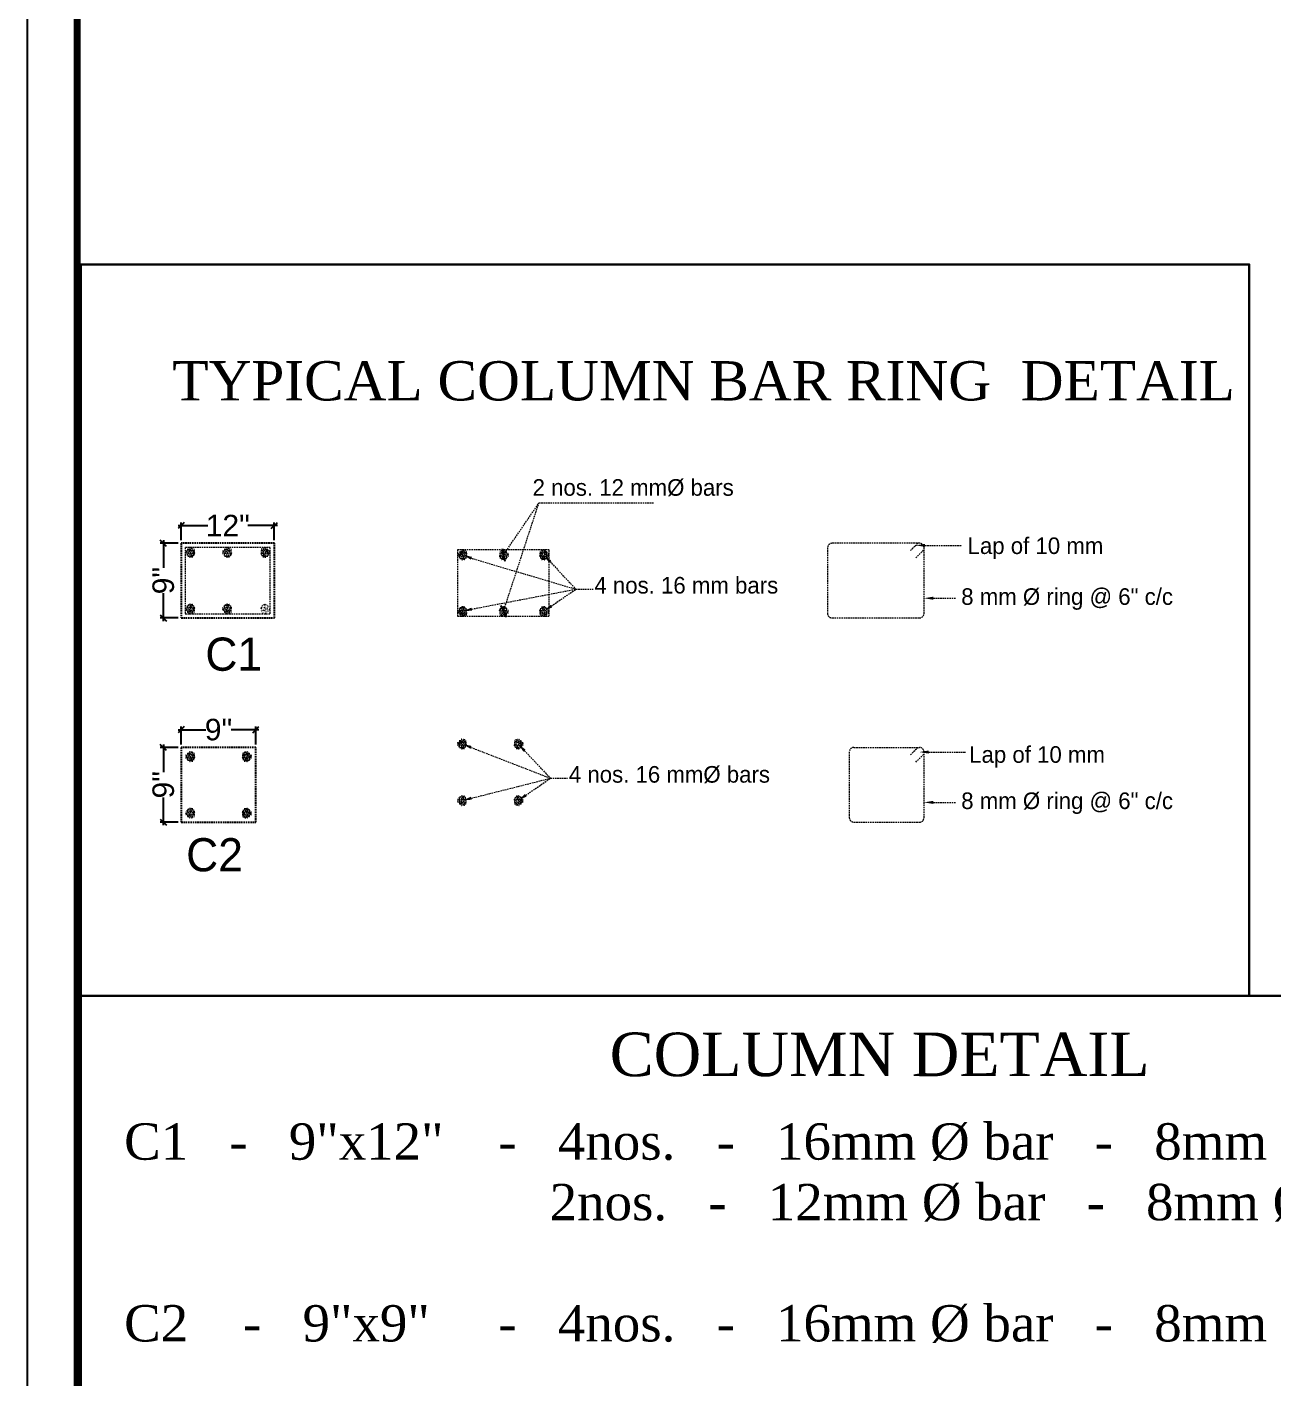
# Model space of a CAD drawing. Header units: millimetres. Extents: x -6808 to 215771, y -89660 to -16303.
# Drawn here: x 97004.7 to 97409.9, y -51903.6 to -51464.2 of the extents above; entities that cross this region are included whole.
import ezdxf

# ---------------------------------------------------------------- set-up
doc = ezdxf.new("R2010")
doc.units = ezdxf.units.MM
doc.header["$PDMODE"] = 35
doc.linetypes.add('ACAD_ISO10W100', pattern=[18, 12, -3, 0, -3])
doc.linetypes.add('DASHED', pattern=[0.75, 0.5, -0.25])
doc.layers.get('0').update_dxf_attribs({"color": 8})
for name, color, linetype, lineweight in [('Beams', 6, 'Continuous', 30), ('col dimension', 7, 'Continuous', 25), ('COL. FOUN', 6, 'Continuous', 30), ('COLUMN FOOTING PLAN', 6, 'Continuous', 0), ('wokg dim', 152, 'DASHED', 18)]:
    doc.layers.add(name, color=color, linetype=linetype, lineweight=lineweight)
doc.layers.add('FORMAT', color=7, linetype='Continuous')
doc.styles.add('cdim', font='arial.ttf')
doc.styles.add('SAJ', font='eurr____.ttf')
doc.styles.get("Standard").update_dxf_attribs({"font": 'times.ttf'})
doc.dimstyles.new('SAJ', dxfattribs={"dimtxt": 5, "dimasz": 2, "dimexe": 1, "dimexo": 1, "dimgap": 0.09375, "dimtad": 0, "dimdec": 1, "dimzin": 0, "dimdsep": 46, "dimlunit": 4, "dimtxsty": 'SAJ', "dimblk": 'OBLIQUE', "dimcen": 0.125, "dimdle": 0.375, "dimadec": 0, "dimazin": 0, "dimtfac": 1, "dimtdec": 1, "dimtofl": 0, "dimtmove": 0, "dimatfit": 3, "dimldrblk": 'OBLIQUE', "dimfxl": 1, "dimtolj": 1, "dimtzin": 0, "dimlwd": 5, "dimlwe": 5, "dimarcsym": 1})
doc.dimstyles.new('WORKING', dxfattribs={"dimscale": 0, "dimtxt": 7, "dimasz": 3, "dimexe": 1, "dimexo": 1, "dimgap": 0.09375, "dimtad": 0, "dimzin": 0, "dimdsep": 46, "dimlunit": 4, "dimtxsty": 'cdim', "dimblk": 'OBLIQUE', "dimcen": 0.09375, "dimdle": 1, "dimclrd": 7, "dimclre": 7, "dimclrt": 256, "dimadec": 0, "dimazin": 0, "dimtfac": 0.5, "dimtofl": 0, "dimtmove": 1, "dimatfit": 3, "dimldrblk": 'ARCHTICK', "dimfxl": 1, "dimtolj": 1, "dimtzin": 0, "dimarcsym": 0})

# ---------------------------------------------------------------- blocks, each defined once
blk = doc.blocks.new('_Oblique')
at = {"color": 0, "linetype": 'ByBlock', "lineweight": -2}
blk.add_line((-0.5, -0.5), (0.5, 0.5), dxfattribs=at)
blk = doc.blocks.new('*D1635')
at = {"layer": 'col dimension', "color": 7, "lineweight": -2, "transparency": 16777216}
for p, q in [((97053.85, -51692.77), (97062.89, -51692.77)), ((97080.15, -51692.77), (97071.12, -51692.77))]:
    blk.add_line(p, q, dxfattribs=at)
at = {"layer": 'col dimension', "color": 7, "linetype": 'ACAD_ISO10W100', "lineweight": -2, "transparency": 16777216}
for p, q in [((97054.85, -51697.53), (97054.85, -51691.77)), ((97079.15, -51697.53), (97079.15, -51691.77))]:
    blk.add_line(p, q, dxfattribs=at)
at = {"layer": 'Defpoints', "color": 0, "transparency": 16777216}
for p in [(97054.85, -51692.77), (97054.85, -51698.53), (97079.15, -51698.53)]:
    blk.add_point(p, dxfattribs=at)
at = {"layer": 'col dimension', "color": 7, "lineweight": -2, "transparency": 16777216, "xscale": 2, "yscale": 2, "zscale": 2, "rotation": 180}
blk.add_blockref('_Oblique', (97054.85, -51692.77), dxfattribs=at)
at = {"layer": 'col dimension', "color": 7, "lineweight": -2, "transparency": 16777216, "xscale": 2, "yscale": 2, "zscale": 2}
blk.add_blockref('_Oblique', (97079.15, -51692.77), dxfattribs=at)
at = {"layer": 'col dimension', "transparency": 16777216, "insert": (97067, -51692.77), "char_height": 7, "attachment_point": 5, "style": 'cdim'}
blk.add_mtext('\\A1;9"', dxfattribs=at)
blk = doc.blocks.new('_ARCHTICK')
at = {"color": 0, "linetype": 'ByBlock', "const_width": 0.15}
blk.add_lwpolyline([(-0.5, -0.5), (0.5, 0.5)], dxfattribs=at)
blk = doc.blocks.new('*D1636')
at = {"layer": 'col dimension', "color": 7, "lineweight": -2, "transparency": 16777216}
for p, q in [((97049.06, -51697.53), (97049.06, -51706.57)), ((97049.06, -51723.83), (97049.06, -51714.8))]:
    blk.add_line(p, q, dxfattribs=at)
at = {"layer": 'col dimension', "color": 7, "linetype": 'ACAD_ISO10W100', "lineweight": -2, "transparency": 16777216}
for p, q in [((97053.85, -51698.53), (97048.06, -51698.53)), ((97053.85, -51722.83), (97048.06, -51722.83))]:
    blk.add_line(p, q, dxfattribs=at)
at = {"layer": 'Defpoints', "color": 0, "transparency": 16777216}
for p in [(97054.85, -51698.53), (97049.06, -51722.83), (97054.85, -51722.83)]:
    blk.add_point(p, dxfattribs=at)
at = {"layer": 'col dimension', "color": 7, "lineweight": -2, "transparency": 16777216, "xscale": 2, "yscale": 2, "zscale": 2}
for p, rotation in [((97049.06, -51698.53), 90), ((97049.06, -51722.83), 270)]:
    blk.add_blockref('_Oblique', p, dxfattribs=dict(at, rotation=rotation))
at = {"layer": 'col dimension', "transparency": 16777216, "insert": (97049.06, -51710.68), "char_height": 7, "attachment_point": 5, "rotation": 90, "style": 'cdim'}
blk.add_mtext('\\A1;9"', dxfattribs=at)
blk = doc.blocks.new('*D1637')
at = {"layer": 'col dimension', "color": 7, "lineweight": -2, "transparency": 16777216}
for p, q in [((97053.85, -51626.36), (97063.5, -51626.36)), ((97086.15, -51626.36), (97076.51, -51626.36))]:
    blk.add_line(p, q, dxfattribs=at)
at = {"layer": 'col dimension', "color": 7, "linetype": 'ACAD_ISO10W100', "lineweight": -2, "transparency": 16777216}
for p, q in [((97054.85, -51631.12), (97054.85, -51625.36)), ((97085.15, -51631.12), (97085.15, -51625.36))]:
    blk.add_line(p, q, dxfattribs=at)
at = {"layer": 'Defpoints', "color": 0, "transparency": 16777216}
for p in [(97054.85, -51626.36), (97054.85, -51632.12), (97085.15, -51632.12)]:
    blk.add_point(p, dxfattribs=at)
at = {"layer": 'col dimension', "color": 7, "lineweight": -2, "transparency": 16777216, "xscale": 2, "yscale": 2, "zscale": 2, "rotation": 180}
blk.add_blockref('_Oblique', (97054.85, -51626.36), dxfattribs=at)
at = {"layer": 'col dimension', "color": 7, "lineweight": -2, "transparency": 16777216, "xscale": 2, "yscale": 2, "zscale": 2}
blk.add_blockref('_Oblique', (97085.15, -51626.36), dxfattribs=at)
at = {"layer": 'col dimension', "transparency": 16777216, "insert": (97070, -51626.36), "char_height": 7, "attachment_point": 5, "style": 'cdim'}
blk.add_mtext('\\A1;12"', dxfattribs=at)
blk = doc.blocks.new('*D1638')
at = {"layer": 'col dimension', "color": 7, "lineweight": -2, "transparency": 16777216}
for p, q in [((97049.06, -51631.12), (97049.06, -51640.15)), ((97049.06, -51657.42), (97049.06, -51648.38))]:
    blk.add_line(p, q, dxfattribs=at)
at = {"layer": 'col dimension', "color": 7, "linetype": 'ACAD_ISO10W100', "lineweight": -2, "transparency": 16777216}
for p, q in [((97053.85, -51632.12), (97048.06, -51632.12)), ((97053.85, -51656.42), (97048.06, -51656.42))]:
    blk.add_line(p, q, dxfattribs=at)
at = {"layer": 'Defpoints', "color": 0, "transparency": 16777216}
for p in [(97054.85, -51632.12), (97049.06, -51656.42), (97054.85, -51656.42)]:
    blk.add_point(p, dxfattribs=at)
at = {"layer": 'col dimension', "color": 7, "lineweight": -2, "transparency": 16777216, "xscale": 2, "yscale": 2, "zscale": 2}
for p, rotation in [((97049.06, -51632.12), 90), ((97049.06, -51656.42), 270)]:
    blk.add_blockref('_Oblique', p, dxfattribs=dict(at, rotation=rotation))
at = {"layer": 'col dimension', "transparency": 16777216, "insert": (97049.06, -51644.27), "char_height": 7, "attachment_point": 5, "rotation": 90, "style": 'cdim'}
blk.add_mtext('\\A1;9"', dxfattribs=at)

msp = doc.modelspace()

# ---------------------------------------------------------------- hatches: boundary and pattern name
at = {"layer": 'COLUMN FOOTING PLAN'}
h = msp.add_hatch(dxfattribs=at)
h.set_pattern_fill('AR-CONC', color=0, scale=0.1296, style=0)
h.set_pattern_definition([(230, (134274.2031, -44226.14946), (-0.929569197, 0.081326767), [0.0972, -1.0692]), (175, (134274.2031, -44226.1495), (0.179821728, -0.974841005), [0.07776, -0.85536]), (280.4514, (134274.1257, -44226.1427), (-0.749748159, -0.893513647), [0.082607286, -0.908680177]), (226.1842, (134274.2031, -44226.4087), (-1.3831444, 0.214512643), [0.1458, -1.6038]), (276.6356, (134274.0879, -44226.3908), (-1.211322866, -1.26245676), [0.123910933, -1.36302005]), (171.1842, (134274.2031, -44226.4087), (-1.21132188, -1.262457707), [0.11664, -1.28304]), (201, (134274.0735, -44226.34386), (-0.77359154, 0.521794082), [0.0972, -1.0692]), (146, (134274.0735, -44226.3439), (-0.31533667, -0.939794458), [0.07776, -0.85536]), (251.4514, (134274.0091, -44226.3004), (-1.088928527, -0.417999524), [0.082607286, -0.908680177]), (217.5, (134274.20313, -44226.14946), (-0.0157591725, -0.4314304346), [0, -0.844992, 0, -0.86832, 0, -0.8586]), (187.5, (134274.20313, -44226.14946), (-0.3409381205, -0.5111575786), [0, -0.495072, 0, -0.825552, 0, -0.32724]), (147.5, (134274.49214, -44226.14946), (-0.6918338773, 0.0292311138), [0, -0.324, 0, -1.01088, 0, -1.34136]), (137.5, (134274.62174, -44226.14946), (-0.755809275, -0.129736057), [0, -0.4212, 0, -0.671328, 0, -0.95256])])
h.paths.add_polyline_path([(97056.306, -51635.084, 1), (97059.546, -51635.084, 1)])
h = msp.add_hatch(dxfattribs=at)
h.set_pattern_fill('AR-CONC', color=0, scale=0.1296, style=0)
h.set_pattern_definition([(230, (134286.2031, -44226.14946), (-0.929569197, 0.081326767), [0.0972, -1.0692]), (175, (134286.2031, -44226.1495), (0.179821728, -0.974841005), [0.07776, -0.85536]), (280.4514, (134286.1256, -44226.1427), (-0.749748159, -0.893513647), [0.082607286, -0.908680177]), (226.1842, (134286.2031, -44226.4087), (-1.3831444, 0.214512643), [0.1458, -1.6038]), (276.6356, (134286.0878, -44226.3908), (-1.211322866, -1.26245676), [0.123910933, -1.36302005]), (171.1842, (134286.2031, -44226.4087), (-1.21132188, -1.262457707), [0.11664, -1.28304]), (201, (134286.0735, -44226.34386), (-0.77359154, 0.521794082), [0.0972, -1.0692]), (146, (134286.0735, -44226.3439), (-0.31533667, -0.939794458), [0.07776, -0.85536]), (251.4514, (134286.009, -44226.3004), (-1.088928527, -0.417999524), [0.082607286, -0.908680177]), (217.5, (134286.20308, -44226.14946), (-0.0157591725, -0.4314304346), [0, -0.844992, 0, -0.86832, 0, -0.8586]), (187.5, (134286.2031, -44226.14946), (-0.3409381205, -0.5111575786), [0, -0.495072, 0, -0.825552, 0, -0.32724]), (147.5, (134286.4921, -44226.14946), (-0.6918338773, 0.0292311138), [0, -0.324, 0, -1.01088, 0, -1.34136]), (137.5, (134286.6217, -44226.14946), (-0.755809275, -0.129736057), [0, -0.4212, 0, -0.671328, 0, -0.95256])])
h.paths.add_polyline_path([(97068.306, -51635.084, 1), (97071.546, -51635.084, 1)])
h = msp.add_hatch(dxfattribs=at)
h.set_pattern_fill('AR-CONC', color=0, scale=0.1296, style=0)
h.set_pattern_definition([(310, (59865.801, -44226.14946), (0.929569197, 0.081326767), [0.0972, -1.0692]), (5, (59865.801, -44226.1495), (-0.179821728, -0.974841005), [0.07776, -0.85536]), (259.5486, (59865.8785, -44226.1427), (0.749748159, -0.893513647), [0.082607286, -0.908680177]), (313.8158, (59865.801, -44226.4087), (1.3831444, 0.214512643), [0.1458, -1.6038]), (263.3644, (59865.9163, -44226.3908), (1.211322866, -1.26245676), [0.123910933, -1.36302005]), (8.8158, (59865.801, -44226.4087), (1.21132188, -1.262457707), [0.11664, -1.28304]), (339, (59865.9306, -44226.34386), (0.77359154, 0.521794082), [0.0972, -1.0692]), (34, (59865.9306, -44226.3439), (0.31533667, -0.939794458), [0.07776, -0.85536]), (288.5486, (59865.9951, -44226.3004), (1.088928527, -0.417999524), [0.082607286, -0.908680177]), (322.5, (59865.801, -44226.14946), (0.0157591725, -0.4314304346), [0, -0.844992, 0, -0.86832, 0, -0.8586]), (352.5, (59865.801, -44226.14946), (0.3409381205, -0.5111575786), [0, -0.495072, 0, -0.825552, 0, -0.32724]), (32.5, (59865.512, -44226.14946), (0.6918338773, 0.0292311138), [0, -0.324, 0, -1.01088, 0, -1.34136]), (42.5, (59865.3824, -44226.14946), (0.755809275, -0.129736057), [0, -0.4212, 0, -0.671328, 0, -0.95256])])
h.paths.add_polyline_path([(97083.698, -51635.084, -1), (97080.458, -51635.084, -1)])
h = msp.add_hatch(dxfattribs=at)
h.set_pattern_fill('AR-CONC', color=0, scale=0.1296, style=0)
h.set_pattern_definition([(230, (134362.72175, -44226.96665), (-0.929569197, 0.081326767), [0.0972, -1.0692]), (175, (134362.7218, -44226.96665), (0.179821728, -0.974841005), [0.07776, -0.85536]), (280.4514, (134362.6443, -44226.9599), (-0.749748159, -0.893513647), [0.082607286, -0.908680177]), (226.1842, (134362.7218, -44227.2259), (-1.3831444, 0.214512643), [0.1458, -1.6038]), (276.6356, (134362.6065, -44227.208), (-1.211322866, -1.26245676), [0.123910933, -1.36302005]), (171.1842, (134362.7218, -44227.2259), (-1.21132188, -1.262457707), [0.11664, -1.28304]), (201, (134362.59215, -44227.16105), (-0.77359154, 0.521794082), [0.0972, -1.0692]), (146, (134362.5922, -44227.16105), (-0.31533667, -0.939794458), [0.07776, -0.85536]), (251.4514, (134362.5277, -44227.1176), (-1.088928527, -0.417999524), [0.082607286, -0.908680177]), (217.5, (134362.72175, -44226.96665), (-0.0157591725, -0.4314304346), [0, -0.844992, 0, -0.86832, 0, -0.8586]), (187.5, (134362.72175, -44226.96665), (-0.3409381205, -0.5111575786), [0, -0.495072, 0, -0.825552, 0, -0.32724]), (147.5, (134363.01076, -44226.96665), (-0.6918338773, 0.0292311138), [0, -0.324, 0, -1.01088, 0, -1.34136]), (137.5, (134363.14036, -44226.96665), (-0.755809275, -0.129736057), [0, -0.4212, 0, -0.671328, 0, -0.95256])])
h.paths.add_polyline_path([(97144.825, -51635.901, 1), (97148.065, -51635.901, 1)])
h = msp.add_hatch(dxfattribs=at)
h.set_pattern_fill('AR-CONC', color=0, scale=0.1296, style=0)
h.set_pattern_definition([(310, (59943.3972, -44226.96665), (0.929569197, 0.081326767), [0.0972, -1.0692]), (5, (59943.3972, -44226.96665), (-0.179821728, -0.974841005), [0.07776, -0.85536]), (259.5486, (59943.4747, -44226.9599), (0.749748159, -0.893513647), [0.082607286, -0.908680177]), (313.8158, (59943.3972, -44227.2259), (1.3831444, 0.214512643), [0.1458, -1.6038]), (263.3644, (59943.5125, -44227.208), (1.211322866, -1.26245676), [0.123910933, -1.36302005]), (8.8158, (59943.3972, -44227.2259), (1.21132188, -1.262457707), [0.11664, -1.28304]), (339, (59943.5268, -44227.16105), (0.77359154, 0.521794082), [0.0972, -1.0692]), (34, (59943.5268, -44227.16105), (0.31533667, -0.939794458), [0.07776, -0.85536]), (288.5486, (59943.5913, -44227.1176), (1.088928527, -0.417999524), [0.082607286, -0.908680177]), (322.5, (59943.39724, -44226.96665), (0.0157591725, -0.4314304346), [0, -0.844992, 0, -0.86832, 0, -0.8586]), (352.5, (59943.39724, -44226.96665), (0.3409381205, -0.5111575786), [0, -0.495072, 0, -0.825552, 0, -0.32724]), (32.5, (59943.10823, -44226.96665), (0.6918338773, 0.0292311138), [0, -0.324, 0, -1.01088, 0, -1.34136]), (42.5, (59942.9786, -44226.96665), (0.755809275, -0.129736057), [0, -0.4212, 0, -0.671328, 0, -0.95256])])
h.paths.add_polyline_path([(97161.294, -51635.901, -1), (97158.054, -51635.901, -1)])
h = msp.add_hatch(dxfattribs=at)
h.set_pattern_fill('AR-CONC', color=0, scale=0.1296, style=0)
h.set_pattern_definition([(310, (59956.477, -44226.96665), (0.929569197, 0.081326767), [0.0972, -1.0692]), (5, (59956.477, -44226.96665), (-0.179821728, -0.974841005), [0.07776, -0.85536]), (259.5486, (59956.5545, -44226.9599), (0.749748159, -0.893513647), [0.082607286, -0.908680177]), (313.8158, (59956.477, -44227.2259), (1.3831444, 0.214512643), [0.1458, -1.6038]), (263.3644, (59956.5923, -44227.208), (1.211322866, -1.26245676), [0.123910933, -1.36302005]), (8.8158, (59956.477, -44227.2259), (1.21132188, -1.262457707), [0.11664, -1.28304]), (339, (59956.6066, -44227.16105), (0.77359154, 0.521794082), [0.0972, -1.0692]), (34, (59956.6066, -44227.16105), (0.31533667, -0.939794458), [0.07776, -0.85536]), (288.5486, (59956.6711, -44227.1176), (1.088928527, -0.417999524), [0.082607286, -0.908680177]), (322.5, (59956.47703, -44226.96665), (0.0157591725, -0.4314304346), [0, -0.844992, 0, -0.86832, 0, -0.8586]), (352.5, (59956.47703, -44226.96665), (0.3409381205, -0.5111575786), [0, -0.495072, 0, -0.825552, 0, -0.32724]), (32.5, (59956.18802, -44226.96665), (0.6918338773, 0.0292311138), [0, -0.324, 0, -1.01088, 0, -1.34136]), (42.5, (59956.0584, -44226.96665), (0.755809275, -0.129736057), [0, -0.4212, 0, -0.671328, 0, -0.95256])])
h.paths.add_polyline_path([(97174.374, -51635.901, -1), (97171.134, -51635.901, -1)])
h = msp.add_hatch(dxfattribs=at)
h.set_pattern_fill('AR-CONC', color=0, scale=0.1296, style=0)
h.set_pattern_definition([(130, (134274.2031, -59062.3826), (-0.929569197, -0.081326767), [0.0972, -1.0692]), (185, (134274.2031, -59062.3826), (0.179821728, 0.974841005), [0.07776, -0.85536]), (79.5486, (134274.1257, -59062.38935), (-0.749748159, 0.893513647), [0.082607286, -0.908680177]), (133.8158, (134274.2031, -59062.1234), (-1.3831444, -0.214512643), [0.1458, -1.6038]), (83.3644, (134274.0879, -59062.1412), (-1.211322866, 1.26245676), [0.123910933, -1.36302005]), (188.8158, (134274.2031, -59062.1234), (-1.21132188, 1.262457707), [0.11664, -1.28304]), (159, (134274.0735, -59062.1882), (-0.77359154, -0.521794082), [0.0972, -1.0692]), (214, (134274.0735, -59062.1882), (-0.31533667, 0.939794458), [0.07776, -0.85536]), (108.5486, (134274.0091, -59062.23165), (-1.088928527, 0.417999524), [0.082607286, -0.908680177]), (142.5, (134274.20313, -59062.38257), (-0.0157591725, 0.4314304346), [0, -0.844992, 0, -0.86832, 0, -0.8586]), (172.5, (134274.20313, -59062.38257), (-0.3409381205, 0.5111575786), [0, -0.495072, 0, -0.825552, 0, -0.32724]), (212.5, (134274.49214, -59062.38257), (-0.6918338773, -0.0292311138), [0, -0.324, 0, -1.01088, 0, -1.34136]), (222.5, (134274.62174, -59062.3826), (-0.755809275, 0.129736057), [0, -0.4212, 0, -0.671328, 0, -0.95256])])
h.paths.add_polyline_path([(97056.306, -51653.448, -1), (97059.546, -51653.448, -1)])
h = msp.add_hatch(dxfattribs=at)
h.set_pattern_fill('AR-CONC', color=0, scale=0.1296, style=0)
h.set_pattern_definition([(130, (134286.2031, -59062.3826), (-0.929569197, -0.081326767), [0.0972, -1.0692]), (185, (134286.2031, -59062.3826), (0.179821728, 0.974841005), [0.07776, -0.85536]), (79.5486, (134286.1256, -59062.38935), (-0.749748159, 0.893513647), [0.082607286, -0.908680177]), (133.8158, (134286.2031, -59062.1234), (-1.3831444, -0.214512643), [0.1458, -1.6038]), (83.3644, (134286.0878, -59062.1412), (-1.211322866, 1.26245676), [0.123910933, -1.36302005]), (188.8158, (134286.2031, -59062.1234), (-1.21132188, 1.262457707), [0.11664, -1.28304]), (159, (134286.0735, -59062.1882), (-0.77359154, -0.521794082), [0.0972, -1.0692]), (214, (134286.0735, -59062.1882), (-0.31533667, 0.939794458), [0.07776, -0.85536]), (108.5486, (134286.009, -59062.23165), (-1.088928527, 0.417999524), [0.082607286, -0.908680177]), (142.5, (134286.20308, -59062.38257), (-0.0157591725, 0.4314304346), [0, -0.844992, 0, -0.86832, 0, -0.8586]), (172.5, (134286.2031, -59062.38257), (-0.3409381205, 0.5111575786), [0, -0.495072, 0, -0.825552, 0, -0.32724]), (212.5, (134286.4921, -59062.38257), (-0.6918338773, -0.0292311138), [0, -0.324, 0, -1.01088, 0, -1.34136]), (222.5, (134286.6217, -59062.3826), (-0.755809275, 0.129736057), [0, -0.4212, 0, -0.671328, 0, -0.95256])])
h.paths.add_polyline_path([(97068.306, -51653.448, -1), (97071.546, -51653.448, -1)])
h = msp.add_hatch(dxfattribs=at)
h.set_pattern_fill('AR-CONC', color=0, scale=0.1296, style=0)
h.set_pattern_definition([(50, (59865.801, -59062.3826), (0.929569197, -0.081326767), [0.0972, -1.0692]), (355, (59865.801, -59062.3826), (-0.179821728, 0.974841005), [0.07776, -0.85536]), (100.4514, (59865.8785, -59062.38935), (0.749748159, 0.893513647), [0.082607286, -0.908680177]), (46.1842, (59865.801, -59062.1234), (1.3831444, -0.214512643), [0.1458, -1.6038]), (96.6356, (59865.9163, -59062.1412), (1.211322866, 1.26245676), [0.123910933, -1.36302005]), (351.1842, (59865.801, -59062.1234), (1.21132188, 1.262457707), [0.11664, -1.28304]), (21, (59865.9306, -59062.1882), (0.77359154, -0.521794082), [0.0972, -1.0692]), (326, (59865.9306, -59062.1882), (0.31533667, 0.939794458), [0.07776, -0.85536]), (71.4514, (59865.9951, -59062.23165), (1.088928527, 0.417999524), [0.082607286, -0.908680177]), (37.5, (59865.801, -59062.38257), (0.0157591725, 0.4314304346), [0, -0.844992, 0, -0.86832, 0, -0.8586]), (7.5, (59865.801, -59062.38257), (0.3409381205, 0.5111575786), [0, -0.495072, 0, -0.825552, 0, -0.32724]), (327.5, (59865.512, -59062.38257), (0.6918338773, -0.0292311138), [0, -0.324, 0, -1.01088, 0, -1.34136]), (317.5, (59865.3824, -59062.3826), (0.755809275, 0.129736057), [0, -0.4212, 0, -0.671328, 0, -0.95256])])
h.paths.add_polyline_path([(97083.698, -51653.448, 1), (97080.458, -51653.448, 1)])
h = msp.add_hatch(dxfattribs=at)
h.set_pattern_fill('AR-CONC', color=0, scale=0.1296, style=0)
h.set_pattern_definition([(130, (134362.72175, -59063.1998), (-0.929569197, -0.081326767), [0.0972, -1.0692]), (185, (134362.7218, -59063.1998), (0.179821728, 0.974841005), [0.07776, -0.85536]), (79.5486, (134362.6443, -59063.2065), (-0.749748159, 0.893513647), [0.082607286, -0.908680177]), (133.8158, (134362.7218, -59062.9406), (-1.3831444, -0.214512643), [0.1458, -1.6038]), (83.3644, (134362.6065, -59062.9584), (-1.211322866, 1.26245676), [0.123910933, -1.36302005]), (188.8158, (134362.7218, -59062.9406), (-1.21132188, 1.262457707), [0.11664, -1.28304]), (159, (134362.59215, -59063.0054), (-0.77359154, -0.521794082), [0.0972, -1.0692]), (214, (134362.5922, -59063.0054), (-0.31533667, 0.939794458), [0.07776, -0.85536]), (108.5486, (134362.5277, -59063.0488), (-1.088928527, 0.417999524), [0.082607286, -0.908680177]), (142.5, (134362.72175, -59063.19976), (-0.0157591725, 0.4314304346), [0, -0.844992, 0, -0.86832, 0, -0.8586]), (172.5, (134362.72175, -59063.19976), (-0.3409381205, 0.5111575786), [0, -0.495072, 0, -0.825552, 0, -0.32724]), (212.5, (134363.01076, -59063.19976), (-0.6918338773, -0.0292311138), [0, -0.324, 0, -1.01088, 0, -1.34136]), (222.5, (134363.14036, -59063.19976), (-0.755809275, 0.129736057), [0, -0.4212, 0, -0.671328, 0, -0.95256])])
h.paths.add_polyline_path([(97144.825, -51654.265, -1), (97148.065, -51654.265, -1)])
h = msp.add_hatch(dxfattribs=at)
h.set_pattern_fill('AR-CONC', color=0, scale=0.1296, style=0)
h.set_pattern_definition([(50, (59943.3972, -59063.1998), (0.929569197, -0.081326767), [0.0972, -1.0692]), (355, (59943.3972, -59063.1998), (-0.179821728, 0.974841005), [0.07776, -0.85536]), (100.4514, (59943.4747, -59063.2065), (0.749748159, 0.893513647), [0.082607286, -0.908680177]), (46.1842, (59943.3972, -59062.9406), (1.3831444, -0.214512643), [0.1458, -1.6038]), (96.6356, (59943.5125, -59062.9584), (1.211322866, 1.26245676), [0.123910933, -1.36302005]), (351.1842, (59943.3972, -59062.9406), (1.21132188, 1.262457707), [0.11664, -1.28304]), (21, (59943.5268, -59063.0054), (0.77359154, -0.521794082), [0.0972, -1.0692]), (326, (59943.5268, -59063.0054), (0.31533667, 0.939794458), [0.07776, -0.85536]), (71.4514, (59943.5913, -59063.0488), (1.088928527, 0.417999524), [0.082607286, -0.908680177]), (37.5, (59943.39724, -59063.19976), (0.0157591725, 0.4314304346), [0, -0.844992, 0, -0.86832, 0, -0.8586]), (7.5, (59943.39724, -59063.19976), (0.3409381205, 0.5111575786), [0, -0.495072, 0, -0.825552, 0, -0.32724]), (327.5, (59943.10823, -59063.19976), (0.6918338773, -0.0292311138), [0, -0.324, 0, -1.01088, 0, -1.34136]), (317.5, (59942.9786, -59063.19976), (0.755809275, 0.129736057), [0, -0.4212, 0, -0.671328, 0, -0.95256])])
h.paths.add_polyline_path([(97161.294, -51654.265, 1), (97158.054, -51654.265, 1)])
h = msp.add_hatch(dxfattribs=at)
h.set_pattern_fill('AR-CONC', color=0, scale=0.1296, style=0)
h.set_pattern_definition([(50, (59956.477, -59063.1998), (0.929569197, -0.081326767), [0.0972, -1.0692]), (355, (59956.477, -59063.1998), (-0.179821728, 0.974841005), [0.07776, -0.85536]), (100.4514, (59956.5545, -59063.2065), (0.749748159, 0.893513647), [0.082607286, -0.908680177]), (46.1842, (59956.477, -59062.9406), (1.3831444, -0.214512643), [0.1458, -1.6038]), (96.6356, (59956.5923, -59062.9584), (1.211322866, 1.26245676), [0.123910933, -1.36302005]), (351.1842, (59956.477, -59062.9406), (1.21132188, 1.262457707), [0.11664, -1.28304]), (21, (59956.6066, -59063.0054), (0.77359154, -0.521794082), [0.0972, -1.0692]), (326, (59956.6066, -59063.0054), (0.31533667, 0.939794458), [0.07776, -0.85536]), (71.4514, (59956.6711, -59063.0488), (1.088928527, 0.417999524), [0.082607286, -0.908680177]), (37.5, (59956.47703, -59063.19976), (0.0157591725, 0.4314304346), [0, -0.844992, 0, -0.86832, 0, -0.8586]), (7.5, (59956.47703, -59063.19976), (0.3409381205, 0.5111575786), [0, -0.495072, 0, -0.825552, 0, -0.32724]), (327.5, (59956.18802, -59063.19976), (0.6918338773, -0.0292311138), [0, -0.324, 0, -1.01088, 0, -1.34136]), (317.5, (59956.0584, -59063.19976), (0.755809275, 0.129736057), [0, -0.4212, 0, -0.671328, 0, -0.95256])])
h.paths.add_polyline_path([(97174.374, -51654.265, 1), (97171.134, -51654.265, 1)])
h = msp.add_hatch(dxfattribs=at)
h.set_pattern_fill('AR-CONC', color=0, scale=0.1296, style=0)
h.set_pattern_definition([(230, (134362.587, -44288.4836), (-0.929569197, 0.081326767), [0.0972, -1.0692]), (175, (134362.587, -44288.4836), (0.179821728, -0.974841005), [0.07776, -0.85536]), (280.4514, (134362.5095, -44288.4768), (-0.749748159, -0.893513647), [0.082607286, -0.908680177]), (226.1842, (134362.587, -44288.7428), (-1.3831444, 0.214512643), [0.1458, -1.6038]), (276.6356, (134362.4717, -44288.725), (-1.211322866, -1.26245676), [0.123910933, -1.36302005]), (171.1842, (134362.587, -44288.7428), (-1.21132188, -1.262457707), [0.11664, -1.28304]), (201, (134362.4574, -44288.678), (-0.77359154, 0.521794082), [0.0972, -1.0692]), (146, (134362.4574, -44288.678), (-0.31533667, -0.939794458), [0.07776, -0.85536]), (251.4514, (134362.3929, -44288.6345), (-1.088928527, -0.417999524), [0.082607286, -0.908680177]), (217.5, (134362.587, -44288.4836), (-0.0157591725, -0.4314304346), [0, -0.844992, 0, -0.86832, 0, -0.8586]), (187.5, (134362.587, -44288.4836), (-0.3409381205, -0.5111575786), [0, -0.495072, 0, -0.825552, 0, -0.32724]), (147.5, (134362.876, -44288.4836), (-0.6918338773, 0.0292311138), [0, -0.324, 0, -1.01088, 0, -1.34136]), (137.5, (134363.0056, -44288.4836), (-0.755809275, -0.129736057), [0, -0.4212, 0, -0.671328, 0, -0.95256])])
h.paths.add_polyline_path([(97144.69, -51697.418, 1), (97147.93, -51697.418, 1)])
h = msp.add_hatch(dxfattribs=at)
h.set_pattern_fill('AR-CONC', color=0, scale=0.1296, style=0)
h.set_pattern_definition([(310, (59948.1849, -44288.4836), (0.929569197, 0.081326767), [0.0972, -1.0692]), (5, (59948.1849, -44288.4836), (-0.179821728, -0.974841005), [0.07776, -0.85536]), (259.5486, (59948.2623, -44288.4768), (0.749748159, -0.893513647), [0.082607286, -0.908680177]), (313.8158, (59948.1849, -44288.7428), (1.3831444, 0.214512643), [0.1458, -1.6038]), (263.3644, (59948.3001, -44288.725), (1.211322866, -1.26245676), [0.123910933, -1.36302005]), (8.8158, (59948.1849, -44288.7428), (1.21132188, -1.262457707), [0.11664, -1.28304]), (339, (59948.3145, -44288.678), (0.77359154, 0.521794082), [0.0972, -1.0692]), (34, (59948.3145, -44288.678), (0.31533667, -0.939794458), [0.07776, -0.85536]), (288.5486, (59948.3789, -44288.6345), (1.088928527, -0.417999524), [0.082607286, -0.908680177]), (322.5, (59948.18487, -44288.4836), (0.0157591725, -0.4314304346), [0, -0.844992, 0, -0.86832, 0, -0.8586]), (352.5, (59948.18487, -44288.4836), (0.3409381205, -0.5111575786), [0, -0.495072, 0, -0.825552, 0, -0.32724]), (32.5, (59947.89586, -44288.4836), (0.6918338773, 0.0292311138), [0, -0.324, 0, -1.01088, 0, -1.34136]), (42.5, (59947.76626, -44288.4836), (0.755809275, -0.129736057), [0, -0.4212, 0, -0.671328, 0, -0.95256])])
h.paths.add_polyline_path([(97166.082, -51697.418, -1), (97162.842, -51697.418, -1)])
h = msp.add_hatch(dxfattribs=at)
h.set_pattern_fill('AR-CONC', color=0, scale=0.1296, style=0)
h.set_pattern_definition([(230, (134274.2031, -44292.5654), (-0.929569197, 0.081326767), [0.0972, -1.0692]), (175, (134274.2031, -44292.5654), (0.179821728, -0.974841005), [0.07776, -0.85536]), (280.4514, (134274.1257, -44292.5586), (-0.749748159, -0.893513647), [0.082607286, -0.908680177]), (226.1842, (134274.2031, -44292.8246), (-1.3831444, 0.214512643), [0.1458, -1.6038]), (276.6356, (134274.0879, -44292.8067), (-1.211322866, -1.26245676), [0.123910933, -1.36302005]), (171.1842, (134274.2031, -44292.8246), (-1.21132188, -1.262457707), [0.11664, -1.28304]), (201, (134274.0735, -44292.7598), (-0.77359154, 0.521794082), [0.0972, -1.0692]), (146, (134274.0735, -44292.7598), (-0.31533667, -0.939794458), [0.07776, -0.85536]), (251.4514, (134274.0091, -44292.7163), (-1.088928527, -0.417999524), [0.082607286, -0.908680177]), (217.5, (134274.20313, -44292.5654), (-0.0157591725, -0.4314304346), [0, -0.844992, 0, -0.86832, 0, -0.8586]), (187.5, (134274.20313, -44292.5654), (-0.3409381205, -0.5111575786), [0, -0.495072, 0, -0.825552, 0, -0.32724]), (147.5, (134274.49214, -44292.5654), (-0.6918338773, 0.0292311138), [0, -0.324, 0, -1.01088, 0, -1.34136]), (137.5, (134274.62174, -44292.5654), (-0.755809275, -0.129736057), [0, -0.4212, 0, -0.671328, 0, -0.95256])])
h.paths.add_polyline_path([(97056.306, -51701.5, 1), (97059.546, -51701.5, 1)])
h = msp.add_hatch(dxfattribs=at)
h.set_pattern_fill('AR-CONC', color=0, scale=0.1296, style=0)
h.set_pattern_definition([(310, (59859.801, -44292.5654), (0.929569197, 0.081326767), [0.0972, -1.0692]), (5, (59859.801, -44292.5654), (-0.179821728, -0.974841005), [0.07776, -0.85536]), (259.5486, (59859.8785, -44292.5586), (0.749748159, -0.893513647), [0.082607286, -0.908680177]), (313.8158, (59859.801, -44292.8246), (1.3831444, 0.214512643), [0.1458, -1.6038]), (263.3644, (59859.9163, -44292.8067), (1.211322866, -1.26245676), [0.123910933, -1.36302005]), (8.8158, (59859.801, -44292.8246), (1.21132188, -1.262457707), [0.11664, -1.28304]), (339, (59859.9306, -44292.7598), (0.77359154, 0.521794082), [0.0972, -1.0692]), (34, (59859.9306, -44292.7598), (0.31533667, -0.939794458), [0.07776, -0.85536]), (288.5486, (59859.9951, -44292.7163), (1.088928527, -0.417999524), [0.082607286, -0.908680177]), (322.5, (59859.801, -44292.5654), (0.0157591725, -0.4314304346), [0, -0.844992, 0, -0.86832, 0, -0.8586]), (352.5, (59859.801, -44292.5654), (0.3409381205, -0.5111575786), [0, -0.495072, 0, -0.825552, 0, -0.32724]), (32.5, (59859.512, -44292.5654), (0.6918338773, 0.0292311138), [0, -0.324, 0, -1.01088, 0, -1.34136]), (42.5, (59859.3824, -44292.5654), (0.755809275, -0.129736057), [0, -0.4212, 0, -0.671328, 0, -0.95256])])
h.paths.add_polyline_path([(97077.698, -51701.5, -1), (97074.458, -51701.5, -1)])
h = msp.add_hatch(dxfattribs=at)
h.set_pattern_fill('AR-CONC', color=0, scale=0.1296, style=0)
h.set_pattern_definition([(130, (134362.587, -59124.7167), (-0.929569197, -0.081326767), [0.0972, -1.0692]), (185, (134362.587, -59124.7167), (0.179821728, 0.974841005), [0.07776, -0.85536]), (79.5486, (134362.5095, -59124.7235), (-0.749748159, 0.893513647), [0.082607286, -0.908680177]), (133.8158, (134362.587, -59124.4575), (-1.3831444, -0.214512643), [0.1458, -1.6038]), (83.3644, (134362.4717, -59124.4754), (-1.211322866, 1.26245676), [0.123910933, -1.36302005]), (188.8158, (134362.587, -59124.4575), (-1.21132188, 1.262457707), [0.11664, -1.28304]), (159, (134362.4574, -59124.5223), (-0.77359154, -0.521794082), [0.0972, -1.0692]), (214, (134362.4574, -59124.5223), (-0.31533667, 0.939794458), [0.07776, -0.85536]), (108.5486, (134362.3929, -59124.5658), (-1.088928527, 0.417999524), [0.082607286, -0.908680177]), (142.5, (134362.587, -59124.71672), (-0.0157591725, 0.4314304346), [0, -0.844992, 0, -0.86832, 0, -0.8586]), (172.5, (134362.587, -59124.7167), (-0.3409381205, 0.5111575786), [0, -0.495072, 0, -0.825552, 0, -0.32724]), (212.5, (134362.876, -59124.71672), (-0.6918338773, -0.0292311138), [0, -0.324, 0, -1.01088, 0, -1.34136]), (222.5, (134363.0056, -59124.7167), (-0.755809275, 0.129736057), [0, -0.4212, 0, -0.671328, 0, -0.95256])])
h.paths.add_polyline_path([(97144.69, -51715.782, -1), (97147.93, -51715.782, -1)])
h = msp.add_hatch(dxfattribs=at)
h.set_pattern_fill('AR-CONC', color=0, scale=0.1296, style=0)
h.set_pattern_definition([(50, (59948.1849, -59124.7167), (0.929569197, -0.081326767), [0.0972, -1.0692]), (355, (59948.1849, -59124.7167), (-0.179821728, 0.974841005), [0.07776, -0.85536]), (100.4514, (59948.2623, -59124.7235), (0.749748159, 0.893513647), [0.082607286, -0.908680177]), (46.1842, (59948.1849, -59124.4575), (1.3831444, -0.214512643), [0.1458, -1.6038]), (96.6356, (59948.3001, -59124.4754), (1.211322866, 1.26245676), [0.123910933, -1.36302005]), (351.1842, (59948.1849, -59124.4575), (1.21132188, 1.262457707), [0.11664, -1.28304]), (21, (59948.3145, -59124.5223), (0.77359154, -0.521794082), [0.0972, -1.0692]), (326, (59948.3145, -59124.5223), (0.31533667, 0.939794458), [0.07776, -0.85536]), (71.4514, (59948.3789, -59124.5658), (1.088928527, 0.417999524), [0.082607286, -0.908680177]), (37.5, (59948.18487, -59124.71672), (0.0157591725, 0.4314304346), [0, -0.844992, 0, -0.86832, 0, -0.8586]), (7.5, (59948.18487, -59124.7167), (0.3409381205, 0.5111575786), [0, -0.495072, 0, -0.825552, 0, -0.32724]), (327.5, (59947.89586, -59124.71672), (0.6918338773, -0.0292311138), [0, -0.324, 0, -1.01088, 0, -1.34136]), (317.5, (59947.76626, -59124.7167), (0.755809275, 0.129736057), [0, -0.4212, 0, -0.671328, 0, -0.95256])])
h.paths.add_polyline_path([(97166.082, -51715.782, 1), (97162.842, -51715.782, 1)])
h = msp.add_hatch(dxfattribs=at)
h.set_pattern_fill('AR-CONC', color=0, scale=0.1296, style=0)
h.set_pattern_definition([(130, (134274.2031, -59128.7985), (-0.929569197, -0.081326767), [0.0972, -1.0692]), (185, (134274.2031, -59128.7985), (0.179821728, 0.974841005), [0.07776, -0.85536]), (79.5486, (134274.1257, -59128.8053), (-0.749748159, 0.893513647), [0.082607286, -0.908680177]), (133.8158, (134274.2031, -59128.5393), (-1.3831444, -0.214512643), [0.1458, -1.6038]), (83.3644, (134274.0879, -59128.5572), (-1.211322866, 1.26245676), [0.123910933, -1.36302005]), (188.8158, (134274.2031, -59128.5393), (-1.21132188, 1.262457707), [0.11664, -1.28304]), (159, (134274.0735, -59128.6041), (-0.77359154, -0.521794082), [0.0972, -1.0692]), (214, (134274.0735, -59128.6041), (-0.31533667, 0.939794458), [0.07776, -0.85536]), (108.5486, (134274.0091, -59128.6476), (-1.088928527, 0.417999524), [0.082607286, -0.908680177]), (142.5, (134274.20313, -59128.7985), (-0.0157591725, 0.4314304346), [0, -0.844992, 0, -0.86832, 0, -0.8586]), (172.5, (134274.20313, -59128.7985), (-0.3409381205, 0.5111575786), [0, -0.495072, 0, -0.825552, 0, -0.32724]), (212.5, (134274.49214, -59128.7985), (-0.6918338773, -0.0292311138), [0, -0.324, 0, -1.01088, 0, -1.34136]), (222.5, (134274.62174, -59128.7985), (-0.755809275, 0.129736057), [0, -0.4212, 0, -0.671328, 0, -0.95256])])
h.paths.add_polyline_path([(97056.306, -51719.864, -1), (97059.546, -51719.864, -1)])
h = msp.add_hatch(dxfattribs=at)
h.set_pattern_fill('AR-CONC', color=0, scale=0.1296, style=0)
h.set_pattern_definition([(50, (59859.801, -59128.7985), (0.929569197, -0.081326767), [0.0972, -1.0692]), (355, (59859.801, -59128.7985), (-0.179821728, 0.974841005), [0.07776, -0.85536]), (100.4514, (59859.8785, -59128.8053), (0.749748159, 0.893513647), [0.082607286, -0.908680177]), (46.1842, (59859.801, -59128.5393), (1.3831444, -0.214512643), [0.1458, -1.6038]), (96.6356, (59859.9163, -59128.5572), (1.211322866, 1.26245676), [0.123910933, -1.36302005]), (351.1842, (59859.801, -59128.5393), (1.21132188, 1.262457707), [0.11664, -1.28304]), (21, (59859.9306, -59128.6041), (0.77359154, -0.521794082), [0.0972, -1.0692]), (326, (59859.9306, -59128.6041), (0.31533667, 0.939794458), [0.07776, -0.85536]), (71.4514, (59859.9951, -59128.6476), (1.088928527, 0.417999524), [0.082607286, -0.908680177]), (37.5, (59859.801, -59128.7985), (0.0157591725, 0.4314304346), [0, -0.844992, 0, -0.86832, 0, -0.8586]), (7.5, (59859.801, -59128.7985), (0.3409381205, 0.5111575786), [0, -0.495072, 0, -0.825552, 0, -0.32724]), (327.5, (59859.512, -59128.7985), (0.6918338773, -0.0292311138), [0, -0.324, 0, -1.01088, 0, -1.34136]), (317.5, (59859.3824, -59128.7985), (0.755809275, 0.129736057), [0, -0.4212, 0, -0.671328, 0, -0.95256])])
h.paths.add_polyline_path([(97077.698, -51719.864, 1), (97074.458, -51719.864, 1)])

# ---------------------------------------------------------------- linework, layer by layer
at = {"layer": 'COL. FOUN'}
for points in [[(97022.243, -51779.358), (97402.182, -51779.358), (97402.182, -51541.396), (97022.243, -51541.396)], [(97532.558, -51953.036), (97022.243, -51953.036), (97022.243, -51779.358), (97532.558, -51779.358)]]:
    msp.add_lwpolyline(points, close=True, dxfattribs=at)
at = {"layer": 'FORMAT', "color": 0}
msp.add_lwpolyline([(97004.725, -50995.634), (97004.725, -52093.633), (97777.963, -52093.633), (97777.963, -50995.634)], close=True, dxfattribs=at)
msp.add_lwpolyline([(97004.725, -50995.634), (97004.725, -52093.633), (97777.963, -52093.633), (97777.963, -50995.634)], close=True, dxfattribs=at)
at = {"layer": 'FORMAT', "color": 0, "const_width": 2.267}
msp.add_lwpolyline([(97020.999, -51011.908), (97020.999, -52077.358), (97761.689, -52077.358), (97761.689, -51011.908)], close=True, dxfattribs=at)
msp.add_lwpolyline([(97020.999, -51011.908), (97020.999, -52077.358), (97761.689, -52077.358), (97761.689, -51011.908)], close=True, dxfattribs=at)
at = {"layer": 'wokg dim', "lineweight": 25}
for p, q in [((97085.152, -51632.116), (97054.852, -51632.116)), ((97054.852, -51632.116), (97054.852, -51656.416)), ((97085.152, -51656.416), (97085.152, -51632.116)), ((97054.852, -51656.416), (97085.152, -51656.416))]:
    msp.add_line(p, q, dxfattribs=at)
at = {"layer": 'wokg dim', "lineweight": 15}
for p, q in [((97056.202, -51633.466), (97056.202, -51655.066)), ((97083.802, -51633.466), (97056.202, -51633.466)), ((97083.802, -51655.066), (97083.802, -51633.466)), ((97144.721, -51634.283), (97144.721, -51655.883)), ((97174.478, -51634.283), (97144.721, -51634.283)), ((97174.478, -51655.883), (97174.478, -51634.283)), ((97265.058, -51633.616), (97265.058, -51654.916)), ((97294.935, -51632.116), (97266.558, -51632.116)), ((97291.997, -51634.521), (97294.403, -51632.116)), ((97293.796, -51636.876), (97296.435, -51634.237)), ((97296.435, -51654.916), (97296.435, -51633.616)), ((97056.202, -51655.066), (97083.802, -51655.066)), ((97144.721, -51655.883), (97174.478, -51655.883)), ((97266.558, -51656.416), (97294.935, -51656.416)), ((97272.135, -51700.032), (97272.135, -51721.332)), ((97273.635, -51698.532), (97294.935, -51698.532)), ((97291.997, -51700.937), (97294.403, -51698.532)), ((97293.796, -51703.292), (97296.435, -51700.653)), ((97296.435, -51721.332), (97296.435, -51700.032)), ((97273.635, -51722.832), (97294.935, -51722.832))]:
    msp.add_line(p, q, dxfattribs=at)
at = {"layer": 'wokg dim', "lineweight": 5}
for p, q in [((97149.241, -51636.989), (97183.223, -51647.04)), ((97174.808, -51638.087), (97183.223, -51647.04)), ((97149.354, -51653.531), (97183.223, -51647.04)), ((97175.223, -51652.561), (97183.223, -51647.04)), ((97183.223, -51647.04), (97188.787, -51647.04)), ((97149.106, -51698.506), (97174.931, -51708.557)), ((97166.516, -51699.604), (97174.931, -51708.557)), ((97149.219, -51715.048), (97174.931, -51708.557)), ((97166.931, -51714.078), (97174.931, -51708.557)), ((97174.931, -51708.557), (97180.494, -51708.557))]:
    msp.add_line(p, q, dxfattribs=at)
at = {"layer": 'wokg dim', "lineweight": 13}
for points in [[(97296.718, -51632.8), (97308.762, -51632.8)], [(97299.435, -51649.991), (97306.915, -51649.991)], [(97297.935, -51700.032), (97309.979, -51700.032)], [(97299.435, -51716.407), (97306.915, -51716.407)]]:
    msp.add_lwpolyline(points, dxfattribs=at)
at = {"layer": 'wokg dim', "lineweight": 25}
msp.add_lwpolyline([(97054.852, -51722.832), (97079.152, -51722.832), (97079.152, -51698.532), (97054.852, -51698.532)], close=True, dxfattribs=at)
at = {"layer": 'wokg dim', "lineweight": 15}
for centre, start, end in [((97266.558, -51633.616), 90, 180), ((97294.935, -51633.616), 0, 90), ((97266.558, -51654.916), 180, 270), ((97294.935, -51654.916), 270, 0), ((97273.635, -51700.032), 90, 180), ((97294.935, -51700.032), 0, 90), ((97273.635, -51721.332), 180, 270), ((97294.935, -51721.332), 270, 0)]:
    msp.add_arc(centre, 1.5, start, end, dxfattribs=at)
at = {"layer": 'wokg dim', "lineweight": 13}
for points in [[(97149.059, -51637.455), (97146.445, -51635.901), (97149.422, -51636.524)], [(97174.444, -51638.43), (97172.754, -51635.901), (97175.173, -51637.745)], [(97296.718, -51633.3), (97293.718, -51632.8), (97296.718, -51632.3)], [(97149.476, -51654.015), (97146.445, -51654.265), (97149.231, -51653.046)], [(97175.507, -51652.972), (97172.754, -51654.265), (97174.939, -51652.149)], [(97299.435, -51650.491), (97296.435, -51649.991), (97299.435, -51649.491)], [(97148.925, -51698.972), (97146.31, -51697.418), (97149.287, -51698.04)], [(97166.152, -51699.947), (97164.462, -51697.418), (97166.881, -51699.262)], [(97297.935, -51700.532), (97294.935, -51700.032), (97297.935, -51699.532)], [(97149.341, -51715.532), (97146.31, -51715.782), (97149.097, -51714.563)], [(97167.215, -51714.489), (97164.462, -51715.782), (97166.647, -51713.666)], [(97299.435, -51716.907), (97296.435, -51716.407), (97299.435, -51715.907)]]:
    msp.add_solid(points, dxfattribs=at)

# ---------------------------------------------------------------- texts
at = {"style": 'SAJ'}
for s, height, p in [('2 nos. 12 mm%%C bars ', 5.4, (97169.136, -51616.664)), ('Lap of 10 mm', 5.4, (97310.589, -51635.616)), ('4 nos. 16 mm bars ', 5.4, (97189.221, -51648.472)), ('8 mm %%C ring @ 6" c/c ', 5.4, (97308.53, -51652.16)), ('C1', 10.8, (97062.716, -51673.592)), ('Lap of 10 mm', 5.4, (97311.122, -51703.532)), ('4 nos. 16 mm%%C bars ', 5.4, (97180.929, -51709.989)), ('8 mm %%C ring @ 6" c/c ', 5.4, (97308.53, -51718.576)), ('C2', 10.8, (97056.478, -51738.846))]:
    msp.add_text(s, height=height, dxfattribs=at).set_placement(p)
at = {"layer": 'Beams', "color": 0, "attachment_point": 1}
for s, insert, char_height, width in [('TYPICAL COLUMN BAR RING  DETAIL', (97051.967, -51572.883), 12.76901, 363.78754), ('COLUMN DETAIL', (97194.212, -51791.279), 14.18779, 213.74786), ('\\A1;C1   -   9"x12"    -   4nos.   -   16mm %%C bar   -   8mm %%C ring @ 6"  c/c\\P                               2nos.   -   12mm %%C bar   -   8mm %%C ring @ 6"  c/c\\P\\PC2    -   9"x9"     -   4nos.   -   16mm %%C bar   -   8mm %%C ring @ 6"  c/c', (97036.3, -51820.806), 11.82316, 533.02603)]:
    msp.add_mtext(s, dxfattribs=dict(at, insert=insert, char_height=char_height, width=width))

# ---------------------------------------------------------------- dimensions: what is measured, and where the dimension line sits
at = {"layer": 'col dimension'}
for base, p1, p2, text, picture, middle in [((97054.852, -51626.356), (97085.152, -51632.116), (97054.852, -51632.116), '12"', '*D1637', (97070.002, -51626.356)), ((97054.852, -51692.771), (97079.152, -51698.532), (97054.852, -51698.532), '9"', '*D1635', (97067.002, -51692.771))]:
    dim = msp.add_linear_dim(base=base, p1=p1, p2=p2, text=text, dimstyle='WORKING', override={"dimscale": 1, "dimtxt": 7, "dimasz": 2}, dxfattribs=at)
    dim.commit()
    dim.dimension.update_dxf_attribs({"geometry": picture, "text_midpoint": middle})
for base, p1, p2, picture, middle in [((97049.055, -51656.416), (97054.852, -51632.116), (97054.852, -51656.416), '*D1638', (97049.055, -51644.266)), ((97049.055, -51722.832), (97054.852, -51698.532), (97054.852, -51722.832), '*D1636', (97049.055, -51710.682))]:
    dim = msp.add_linear_dim(base=base, p1=p1, p2=p2, angle=90, text='9"', dimstyle='WORKING', override={"dimscale": 1, "dimtxt": 7, "dimasz": 2}, dxfattribs=at)
    dim.commit()
    dim.dimension.update_dxf_attribs({"geometry": picture, "text_midpoint": middle})

# ---------------------------------------------------------------- leaders
at = {"layer": 'wokg dim', "lineweight": 5}
for points, override in [([(97159.674, -51654.265), (97171.195, -51619.019), (97208.656, -51619.019)], {"dimasz": 3, "dimgap": 0.09375, "dimtad": 0}), ([(97159.674, -51635.901), (97171.195, -51619.019)], {"dimasz": 3})]:
    msp.add_leader(points, dimstyle='SAJ', override=override, dxfattribs=at)

doc.saveas('drawing.dxf')
